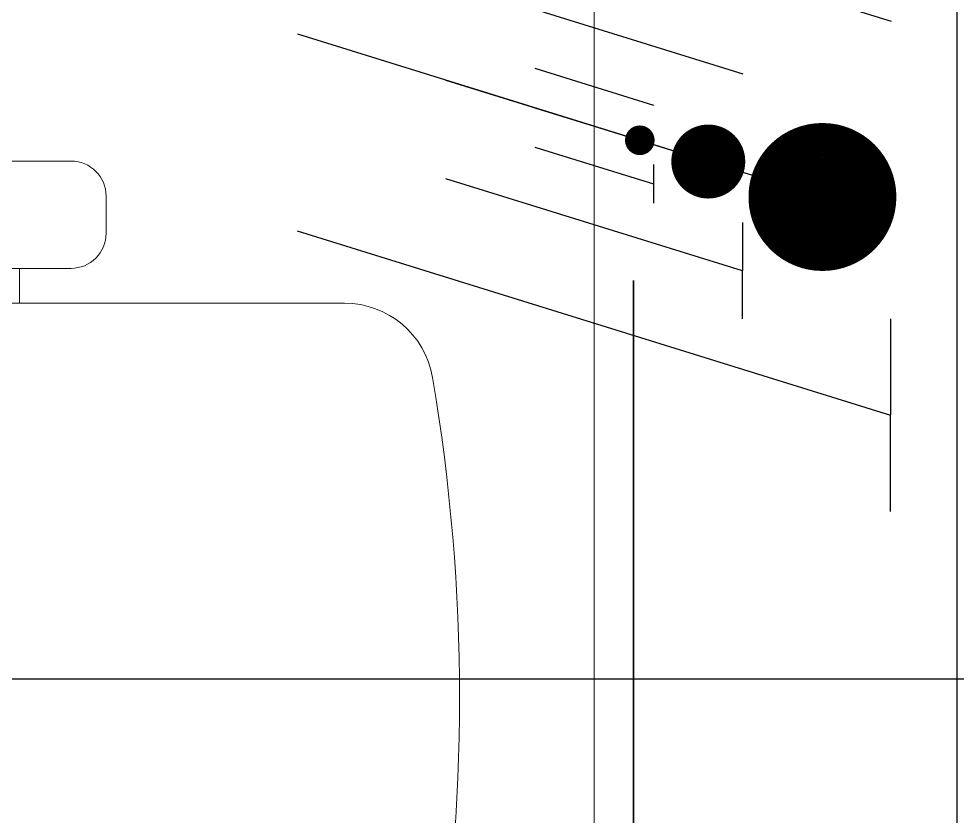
# Model space of a CAD drawing. Header units: inches. Extents: x -12418 to 183584, y -29325 to 19878.
# Drawn here: x 31875 to 32400, y -8477 to -8031 of the extents above; entities that cross this region are included whole.
import ezdxf

# ---------------------------------------------------------------- set-up
doc = ezdxf.new("R2010")
doc.units = ezdxf.units.IN
doc.header["$LTSCALE"] = 25
doc.header["$MEASUREMENT"] = 0
doc.linetypes.add('DASHDOT', pattern=[25.4, 12.7, -6.35, 0, -6.35])
doc.layers.get('0').update_dxf_attribs({"color": 8})
doc.layers.add('00-Ground Floor$0$False Ceiling', color=251, linetype='Continuous')
for name, color, linetype, lineweight in [('00-Ground Floor$0$LOADING', 253, 'Continuous', 5), ('E-LITE-CLNG-CNDT', 6, 'DASHDOT', 35), ('E-POWR-WIRE', 6, 'Continuous', 25), ('E-POWR-WIRE @ 100', 6, 'Continuous', 25), ('E-POWR-WIRE @ 20', 6, 'Continuous', 25), ('E-POWR-WIRE @ 50', 6, 'Continuous', 25)]:
    doc.layers.add(name, color=color, linetype=linetype, lineweight=lineweight)

# ---------------------------------------------------------------- blocks, each defined once
blk = doc.blocks.new('00-Ground Floor$0$GF21043-P')
at = {"color": 0}
blk.add_line((-0.8, 0), (0.8, 0), dxfattribs=at)
blk = doc.blocks.new('00-Ground Floor$0$GF21018-P')
at = {"color": 0}
for p, q in [((-0.2207, 0.47563), (-0.2207, 0.0675)), ((-0.2806, 0.34221), (-0.25983, 0.34221)), ((-0.30021, 0.32259), (-0.30021, 0.14)), ((-0.24021, 0.32259), (-0.24021, 0.14)), ((-0.24021, 0.29372), (-0.2207, 0.29372))]:
    blk.add_line(p, q, dxfattribs=at)
for centre, radius, start, end in [((-0.0001, -0.52948), 1.06948, 80.36712, 99.63288), ((-0.1707, 0.47563), 0.05, 99.6329, 180), ((-0.2806, 0.32259), 0.01962, 90, 180), ((-0.25983, 0.32259), 0.01962, 360, 90)]:
    blk.add_arc(centre, radius, start, end, dxfattribs=at)
blk = doc.blocks.new('00-Ground Floor$0$A$Ce9e1c4c3')
at = {"layer": '00-Ground Floor$0$False Ceiling', "color": 254, "linetype": 'Continuous'}
for p, q in [((-67600, -10217.43), (-67600, -7067.43)), ((-68550.49, -8400), (-64050.49, -8400))]:
    blk.add_line(p, q, dxfattribs=at)
blk = doc.blocks.new('00-Ground Floor')
at = {"layer": '00-Ground Floor$0$False Ceiling', "color": 254}
blk.add_blockref('00-Ground Floor$0$A$Ce9e1c4c3', (100000, 0), dxfattribs=at)
at = {"layer": '00-Ground Floor$0$LOADING', "extrusion": (-2.34731e-18, 2.24019e-05, 1), "xscale": 1000, "yscale": 1000, "zscale": 1000, "rotation": 270}
blk.add_blockref('00-Ground Floor$0$GF21043-P', (32196.8, -8090.68, -0.19), dxfattribs=at)
at = {"layer": '00-Ground Floor$0$LOADING', "extrusion": (-7.77426e-06, 2.24021e-05, 1), "xscale": 1000, "yscale": 1000, "zscale": 1000, "rotation": 269.9985892449481}
blk.add_blockref('00-Ground Floor$0$GF21018-P', (31581.42, -8410.47, -0.44), dxfattribs=at)
blk = doc.blocks.new('*U83')
for p, q in [((-1.6578, 1.6174), (1.6628, 0.5866)), ((-1.6603, 0.5154), (1.6603, -0.5154)), ((-1.6628, -0.5866), (1.6578, -1.6174)), ((1.6591, -1.0779), (1.6566, -2.1569))]:
    blk.add_line(p, q)
at = {"const_width": 0.414}
blk.add_lwpolyline([(1.2779, -0.1896, 1), (1.277, -0.6036, 1)], format="xyb", close=True, dxfattribs=at)
blk = doc.blocks.new('*U1295')
at = {"layer": 'E-POWR-WIRE @ 100', "xscale": 100, "yscale": 100, "zscale": 100}
blk.add_blockref('*U83', (32196.8, -8090.68, -0.01), dxfattribs=at)
at = {"layer": 'E-POWR-WIRE @ 20', "xscale": 20, "yscale": 20, "zscale": 20}
blk.add_blockref('*U83', (32196.8, -8090.68, -0.01), dxfattribs=at)
at = {"layer": 'E-POWR-WIRE @ 50', "xscale": 50, "yscale": 50, "zscale": 50}
blk.add_blockref('*U83', (32196.8, -8090.68, -0.01), dxfattribs=at)

msp = doc.modelspace()

# ---------------------------------------------------------------- linework, layer by layer
at = {"layer": 'E-LITE-CLNG-CNDT'}
msp.add_lwpolyline([(32400, -9204.66), (32293.83, -9204.66, -0.414214), (32218.83, -9129.66), (32218.83, -6508.57, -0.414214), (32293.83, -6433.57), (32400, -6433.57)], format="xyb", dxfattribs=at)

# ---------------------------------------------------------------- block references
at = {"layer": 'E-LITE-CLNG-CNDT', "color": 1}
msp.add_blockref('00-Ground Floor', (0, 0), dxfattribs=at)
at = {"layer": 'E-POWR-WIRE'}
msp.add_blockref('*U1295', (0, 0), dxfattribs=at)

doc.saveas('drawing.dxf')
